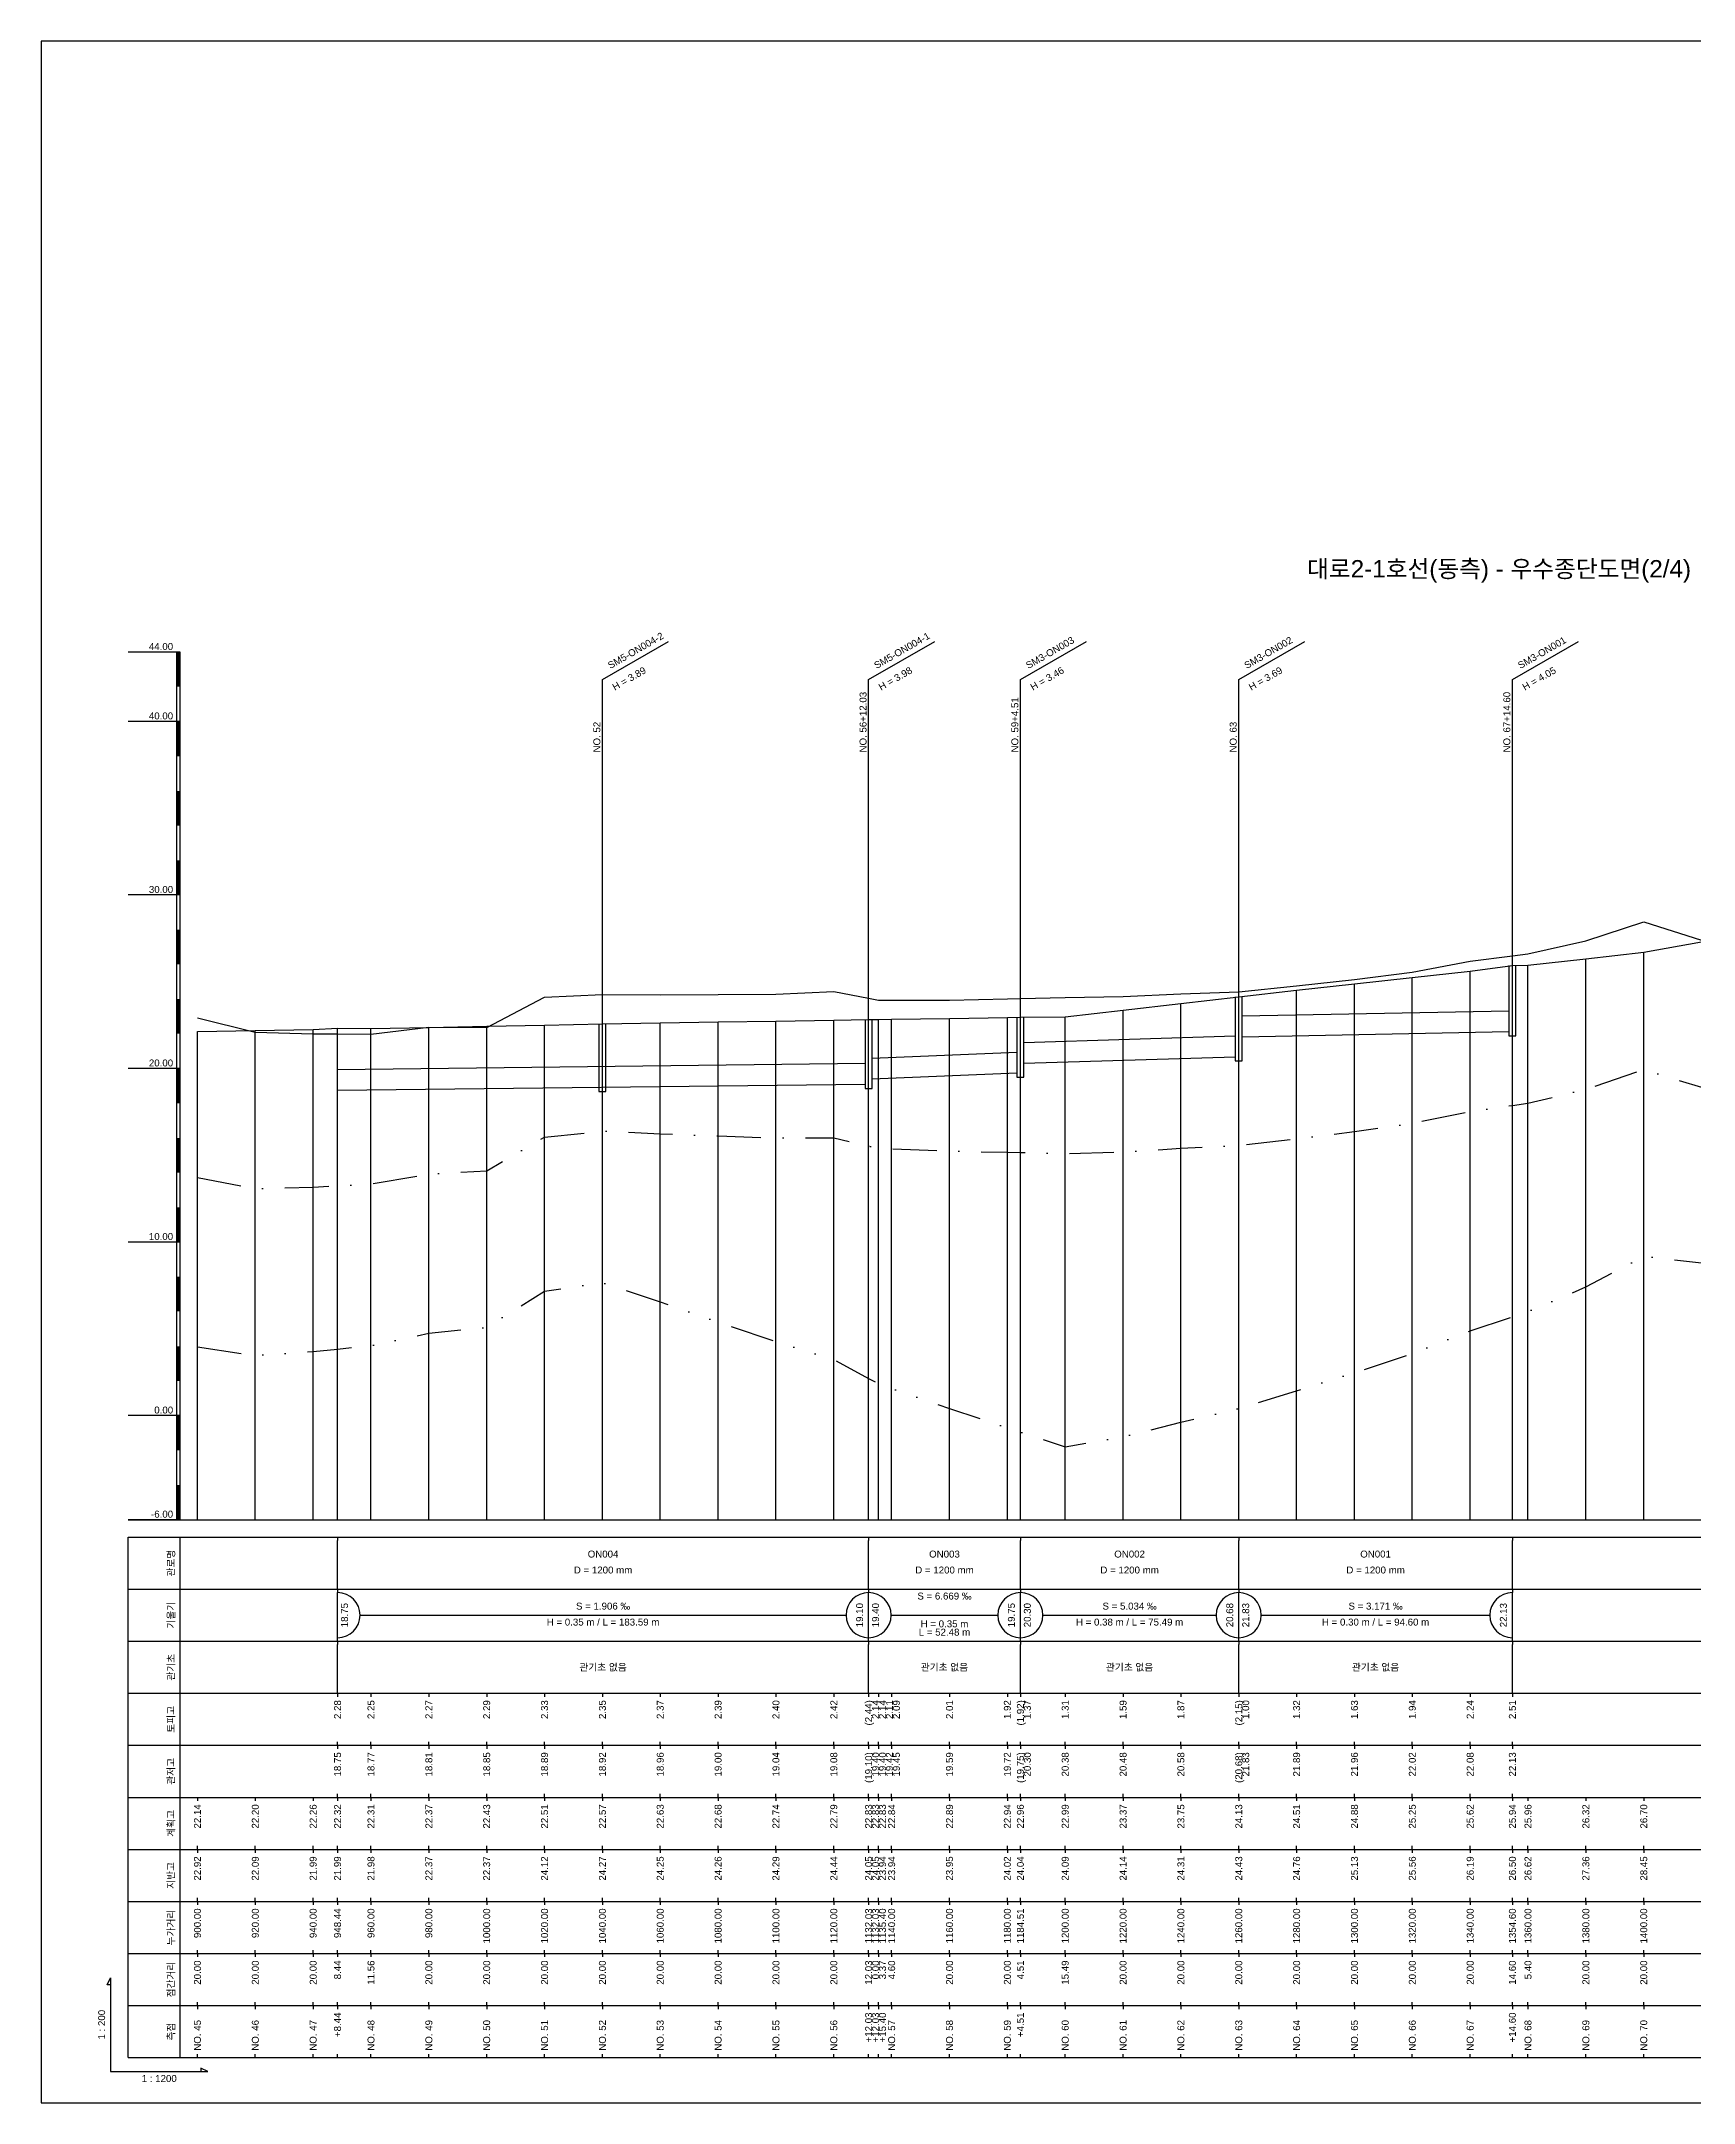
# Model space of a CAD drawing. Header units: millimetres. Extents: x -7351 to 135086, y 1419 to 5643.
# Drawn here: x 76349 to 76825, y 1419 to 2013 of the extents above; entities that cross this region are included whole.
import ezdxf
from ezdxf.enums import TextEntityAlignment as Align

# ---------------------------------------------------------------- set-up
doc = ezdxf.new("R2010")
doc.units = ezdxf.units.MM
doc.linetypes.add('DASHDOT', pattern=[25.4, 12.7, -6.35, 0, -6.35])
doc.linetypes.add('DIVIDE', pattern=[31.75, 12.7, -6.35, 0, -6.35, 0, -6.35])
for name, color, linetype in [('KZ_종단_계획선', 1, 'Continuous'), ('KZ_종단_관로', 4, 'Continuous'), ('KZ_종단_깃발', 7, 'Continuous'), ('KZ_종단_노선명', 7, 'Continuous'), ('KZ_종단_도각', 7, 'Continuous'), ('KZ_종단_맨홀', 4, 'Continuous'), ('KZ_종단_수직선', 7, 'Continuous'), ('KZ_종단_암선1', 56, 'DASHDOT'), ('KZ_종단_암선2', 4, 'DIVIDE'), ('KZ_종단_지반선', 3, 'Continuous'), ('KZ_종단_테이블문자', 7, 'Continuous'), ('KZ_종단_테이블선', 7, 'Continuous'), ('KZ_종단_폴대', 7, 'Continuous')]:
    doc.layers.add(name, color=color, linetype=linetype)
doc.styles.get("Standard").update_dxf_attribs({"font": 'arial.ttf'})

msp = doc.modelspace()

# ---------------------------------------------------------------- linework, layer by layer
at = {"layer": 'KZ_종단_계획선'}
msp.add_lwpolyline([(76394.36, 1727.75), (76394.36, 1727.75), (76411.03, 1728.04), (76427.69, 1728.32), (76434.73, 1728.66), (76444.36, 1728.61), (76461.03, 1728.9), (76477.69, 1729.2), (76494.36, 1729.58), (76511.03, 1729.9), (76527.69, 1730.19), (76544.36, 1730.46), (76561.03, 1730.72), (76577.69, 1730.97), (76587.72, 1731.19), (76587.72, 1731.19), (76590.53, 1731.17), (76594.36, 1731.22), (76611.03, 1731.47), (76627.69, 1731.72), (76631.45, 1731.85), (76644.36, 1731.97), (76661.03, 1733.87), (76677.69, 1735.77), (76694.36, 1737.67), (76711.03, 1739.57), (76727.69, 1741.44), (76744.36, 1743.31), (76761.03, 1745.11), (76773.19, 1746.73), (76777.69, 1746.85), (76794.36, 1748.62), (76811.03, 1750.52), (76827.69, 1753.51)], dxfattribs=at)
at = {"layer": 'KZ_종단_관로'}
for p, q in [((76695.36, 1732.19), (76772.19, 1733.69)), ((76632.45, 1724.54), (76693.36, 1726.44)), ((76695.36, 1726.19), (76772.19, 1727.69)), ((76434.73, 1716.79), (76586.72, 1718.54)), ((76588.72, 1720.04), (76630.45, 1721.79)), ((76632.45, 1718.54), (76693.36, 1720.44)), ((76434.73, 1710.79), (76586.72, 1712.54)), ((76588.72, 1714.04), (76630.45, 1715.79))]:
    msp.add_line(p, q, dxfattribs=at)
at = {"layer": 'KZ_종단_깃발'}
for p, q in [((76511.03, 1829.1), (76530.08, 1840.1)), ((76587.72, 1829.1), (76606.77, 1840.1)), ((76631.45, 1829.1), (76650.5, 1840.1)), ((76694.36, 1829.1), (76713.41, 1840.1)), ((76773.19, 1829.1), (76792.25, 1840.1)), ((76511.03, 1587.04), (76511.03, 1829.1)), ((76587.72, 1587.04), (76587.72, 1829.1)), ((76631.45, 1587.04), (76631.45, 1829.1)), ((76694.36, 1587.04), (76694.36, 1829.1)), ((76773.19, 1587.04), (76773.19, 1829.1))]:
    msp.add_line(p, q, dxfattribs=at)
at = {"layer": 'KZ_종단_도각'}
msp.add_lwpolyline([(76349.36, 1419.04), (77190.36, 1419.04), (77190.36, 2013.04), (76349.36, 2013.04)], close=True, dxfattribs=at)
at = {"layer": 'KZ_종단_맨홀'}
for points in [[(76772.19, 1746.73), (76772.19, 1726.46), (76774.19, 1726.46), (76774.19, 1746.73)], [(76693.36, 1737.67), (76693.36, 1719.21), (76695.36, 1719.21), (76695.36, 1737.67)], [(76510.03, 1729.9), (76510.03, 1710.44), (76512.03, 1710.44), (76512.03, 1729.9)], [(76586.72, 1731.19), (76586.72, 1711.31), (76588.72, 1711.31), (76588.72, 1731.19)], [(76630.45, 1731.85), (76630.45, 1714.56), (76632.45, 1714.56), (76632.45, 1731.85)]]:
    msp.add_lwpolyline(points, dxfattribs=at)
at = {"layer": 'KZ_종단_수직선'}
for p, q in [((76773.19, 1587.04), (76773.19, 1746.73)), ((76777.69, 1587.04), (76777.69, 1746.85)), ((76794.36, 1587.04), (76794.36, 1748.62)), ((76811.03, 1587.04), (76811.03, 1750.52)), ((76727.69, 1587.04), (76727.69, 1741.44)), ((76744.36, 1587.04), (76744.36, 1743.31)), ((76761.03, 1587.04), (76761.03, 1745.11)), ((76677.69, 1587.04), (76677.69, 1735.77)), ((76694.36, 1587.04), (76694.36, 1737.67)), ((76711.03, 1587.04), (76711.03, 1739.57)), ((76434.73, 1587.04), (76434.73, 1728.66)), ((76444.36, 1587.04), (76444.36, 1728.61)), ((76461.03, 1587.04), (76461.03, 1728.9)), ((76477.69, 1587.04), (76477.69, 1729.2)), ((76494.36, 1587.04), (76494.36, 1729.58)), ((76511.03, 1587.04), (76511.03, 1729.9)), ((76527.69, 1587.04), (76527.69, 1730.19)), ((76544.36, 1587.04), (76544.36, 1730.46)), ((76561.03, 1587.04), (76561.03, 1730.72)), ((76577.69, 1587.04), (76577.69, 1730.97)), ((76587.72, 1587.04), (76587.72, 1731.19)), ((76587.72, 1587.04), (76587.72, 1731.19)), ((76590.53, 1587.04), (76590.53, 1731.17)), ((76594.36, 1587.04), (76594.36, 1731.22)), ((76611.03, 1587.04), (76611.03, 1731.47)), ((76627.69, 1587.04), (76627.69, 1731.72)), ((76631.45, 1587.04), (76631.45, 1731.85)), ((76644.36, 1587.04), (76644.36, 1731.97)), ((76661.03, 1587.04), (76661.03, 1733.87)), ((76394.36, 1587.04), (76394.36, 1727.75)), ((76411.03, 1587.04), (76411.03, 1728.04)), ((76427.69, 1587.04), (76427.69, 1728.32))]:
    msp.add_line(p, q, dxfattribs=at)
at = {"layer": 'KZ_종단_암선1', "flags": 128}
msp.add_lwpolyline([(76394.36, 1685.6), (76411.03, 1682.41), (76427.69, 1682.86), (76434.73, 1683.24), (76444.36, 1683.76), (76461.03, 1686.66), (76477.69, 1687.58), (76494.36, 1697.27), (76511.03, 1698.99), (76527.69, 1698.27), (76544.36, 1697.61), (76561.03, 1697.07), (76577.69, 1697.09), (76587.72, 1694.74), (76587.72, 1694.74), (76590.53, 1694.08), (76594.36, 1693.91), (76611.03, 1693.24), (76627.69, 1692.92), (76631.45, 1692.83), (76644.36, 1692.54), (76661.03, 1692.98), (76677.69, 1694.07), (76694.36, 1694.88), (76711.03, 1696.81), (76727.69, 1698.88), (76744.36, 1701.27), (76761.03, 1704.68), (76773.19, 1706.42), (76777.69, 1707.06), (76794.36, 1711.03), (76811.03, 1716.72), (76827.69, 1711.67), (76844.36, 1714.95), (76850.66, 1715.69), (76856.05, 1716.33), (76861.03, 1717.31), (76861.7, 1717.49), (76877.69, 1721.92), (76894.36, 1728.94), (76911.03, 1732.6), (76927.69, 1734.9), (76944.36, 1737.98), (76961.03, 1739.46), (76977.69, 1740.74), (76994.36, 1742.56), (77011.03, 1743.32), (77027.69, 1742.73), (77044.36, 1743.44), (77061.03, 1742.8), (77077.69, 1741.99), (77094.36, 1739.99), (77111.03, 1737.52), (77127.69, 1735.13), (77144.36, 1732.44)], dxfattribs=at)
at = {"layer": 'KZ_종단_암선2', "flags": 128}
msp.add_lwpolyline([(76394.36, 1636.81), (76411.03, 1634.35), (76427.69, 1635.53), (76434.73, 1636.22), (76444.36, 1637.16), (76461.03, 1640.8), (76477.69, 1642.45), (76494.36, 1652.87), (76511.03, 1655.33), (76527.69, 1649.8), (76544.36, 1644), (76561.03, 1638.32), (76577.69, 1633.18), (76587.72, 1627.74), (76587.72, 1627.74), (76590.53, 1626.21), (76594.36, 1624.86), (76611.03, 1619.05), (76627.69, 1613.58), (76631.45, 1612.34), (76644.36, 1608.06), (76661.03, 1610.9), (76677.69, 1615.14), (76694.36, 1619.09), (76711.03, 1624.17), (76727.69, 1629.38), (76744.36, 1634.9), (76761.03, 1641.46), (76773.19, 1645.49), (76777.69, 1646.98), (76794.36, 1654.09), (76811.03, 1662.92), (76827.69, 1661.01), (76844.36, 1667.44), (76850.66, 1669.37), (76856.05, 1671.02), (76861.03, 1672.93), (76861.7, 1673.25), (76877.69, 1680.69), (76894.36, 1690.85), (76911.03, 1697.65), (76927.69, 1702.06), (76944.36, 1706.15), (76961.03, 1708.64), (76977.69, 1710.93), (76994.36, 1713.75), (77011.03, 1715.53), (77027.69, 1715.94), (77044.36, 1717.71), (77061.03, 1718.46), (77077.69, 1719.04), (77094.36, 1718.44), (77111.03, 1717.36), (77127.69, 1716.36), (77144.36, 1715.05)], dxfattribs=at)
at = {"layer": 'KZ_종단_지반선', "flags": 128}
msp.add_lwpolyline([(76394.36, 1731.64), (76411.03, 1727.5), (76427.69, 1727.01), (76434.73, 1726.99), (76444.36, 1726.96), (76461.03, 1728.91), (76477.69, 1728.89), (76494.36, 1737.63), (76511.03, 1738.41), (76527.69, 1738.29), (76544.36, 1738.33), (76561.03, 1738.5), (76577.69, 1739.22), (76587.72, 1737.29), (76587.72, 1737.29), (76590.53, 1736.75), (76594.36, 1736.74), (76611.03, 1736.78), (76627.69, 1737.16), (76631.45, 1737.23), (76644.36, 1737.48), (76661.03, 1737.75), (76677.69, 1738.6), (76694.36, 1739.17), (76711.03, 1740.86), (76727.69, 1742.68), (76744.36, 1744.82), (76761.03, 1747.99), (76773.19, 1749.55), (76777.69, 1750.13), (76794.36, 1753.85), (76811.03, 1759.3), (76827.69, 1754)], dxfattribs=at)
at = {"layer": 'KZ_종단_테이블문자'}
for p, q in [((76434.73, 1582.04), (76434.73, 1581.04)), ((76434.73, 1568.04), (76434.73, 1581.04)), ((76587.72, 1582.04), (76587.72, 1581.04)), ((76587.72, 1582.04), (76587.72, 1581.04)), ((76587.72, 1568.04), (76587.72, 1581.04)), ((76587.72, 1568.04), (76587.72, 1581.04)), ((76631.45, 1582.04), (76631.45, 1581.04)), ((76631.45, 1582.04), (76631.45, 1581.04)), ((76631.45, 1568.04), (76631.45, 1581.04)), ((76631.45, 1568.04), (76631.45, 1581.04)), ((76694.36, 1582.04), (76694.36, 1581.04)), ((76694.36, 1582.04), (76694.36, 1581.04)), ((76694.36, 1568.04), (76694.36, 1581.04)), ((76694.36, 1568.04), (76694.36, 1581.04)), ((76773.19, 1582.04), (76773.19, 1581.04)), ((76773.19, 1568.04), (76773.19, 1581.04)), ((76434.73, 1567.04), (76434.73, 1568.04)), ((76434.73, 1567.04), (76434.73, 1566.04)), ((76434.73, 1553.04), (76434.73, 1566.04)), ((76587.72, 1567.04), (76587.72, 1568.04)), ((76587.72, 1567.04), (76587.72, 1568.04)), ((76587.72, 1567.04), (76587.72, 1566.04)), ((76587.72, 1567.04), (76587.72, 1566.04)), ((76587.72, 1553.04), (76587.72, 1566.04)), ((76587.72, 1553.04), (76587.72, 1566.04)), ((76631.45, 1567.04), (76631.45, 1568.04)), ((76631.45, 1567.04), (76631.45, 1568.04)), ((76631.45, 1567.04), (76631.45, 1566.04)), ((76631.45, 1567.04), (76631.45, 1566.04)), ((76631.45, 1553.04), (76631.45, 1566.04)), ((76631.45, 1553.04), (76631.45, 1566.04)), ((76694.36, 1567.04), (76694.36, 1568.04)), ((76694.36, 1567.04), (76694.36, 1568.04)), ((76694.36, 1567.04), (76694.36, 1566.04)), ((76694.36, 1567.04), (76694.36, 1566.04)), ((76694.36, 1553.04), (76694.36, 1566.04)), ((76694.36, 1553.04), (76694.36, 1566.04)), ((76773.19, 1567.04), (76773.19, 1568.04)), ((76773.19, 1567.04), (76773.19, 1566.04)), ((76773.19, 1553.04), (76773.19, 1566.04)), ((76441.14, 1559.54), (76581.3, 1559.54)), ((76594.13, 1559.54), (76625.03, 1559.54)), ((76637.87, 1559.54), (76687.94, 1559.54)), ((76700.78, 1559.54), (76766.78, 1559.54)), ((76434.73, 1552.04), (76434.73, 1553.04)), ((76434.73, 1552.04), (76434.73, 1551.04)), ((76434.73, 1538.04), (76434.73, 1551.04)), ((76587.72, 1552.04), (76587.72, 1553.04)), ((76587.72, 1552.04), (76587.72, 1553.04)), ((76587.72, 1552.04), (76587.72, 1551.04)), ((76587.72, 1552.04), (76587.72, 1551.04)), ((76587.72, 1538.04), (76587.72, 1551.04)), ((76587.72, 1538.04), (76587.72, 1551.04)), ((76631.45, 1552.04), (76631.45, 1553.04)), ((76631.45, 1552.04), (76631.45, 1553.04)), ((76631.45, 1552.04), (76631.45, 1551.04)), ((76631.45, 1552.04), (76631.45, 1551.04)), ((76631.45, 1538.04), (76631.45, 1551.04)), ((76631.45, 1538.04), (76631.45, 1551.04)), ((76694.36, 1552.04), (76694.36, 1553.04)), ((76694.36, 1552.04), (76694.36, 1553.04)), ((76694.36, 1552.04), (76694.36, 1551.04)), ((76694.36, 1552.04), (76694.36, 1551.04)), ((76694.36, 1538.04), (76694.36, 1551.04)), ((76694.36, 1538.04), (76694.36, 1551.04)), ((76773.19, 1552.04), (76773.19, 1553.04)), ((76773.19, 1552.04), (76773.19, 1551.04)), ((76773.19, 1538.04), (76773.19, 1551.04)), ((76434.73, 1537.04), (76434.73, 1538.04)), ((76587.72, 1537.04), (76587.72, 1538.04)), ((76587.72, 1537.04), (76587.72, 1538.04)), ((76631.45, 1537.04), (76631.45, 1538.04)), ((76631.45, 1537.04), (76631.45, 1538.04)), ((76694.36, 1537.04), (76694.36, 1538.04)), ((76694.36, 1537.04), (76694.36, 1538.04)), ((76773.19, 1537.04), (76773.19, 1538.04))]:
    msp.add_line(p, q, dxfattribs=at)
for centre, start, end in [((76434.73, 1559.54), 270, 90), ((76587.72, 1559.54), 90, 270), ((76587.72, 1559.54), 270, 90), ((76631.45, 1559.54), 90, 270), ((76631.45, 1559.54), 270, 90), ((76694.36, 1559.54), 90, 270), ((76694.36, 1559.54), 270, 90), ((76773.19, 1559.54), 90, 270)]:
    msp.add_arc(centre, 6.5, start, end, dxfattribs=at)
at = {"layer": 'KZ_종단_테이블선'}
for p, q in [((76374.36, 1587.04), (77149.36, 1587.04)), ((76374.36, 1567.04), (76374.36, 1582.04)), ((76374.36, 1582.04), (77149.36, 1582.04)), ((76389.36, 1567.04), (76389.36, 1582.04)), ((76374.36, 1552.04), (76374.36, 1567.04)), ((76374.36, 1567.04), (77149.36, 1567.04)), ((76389.36, 1552.04), (76389.36, 1567.04)), ((76374.36, 1537.04), (76374.36, 1552.04)), ((76374.36, 1552.04), (77149.36, 1552.04)), ((76389.36, 1537.04), (76389.36, 1552.04)), ((76374.36, 1522.04), (76374.36, 1537.04)), ((76374.36, 1537.04), (77149.36, 1537.04)), ((76389.36, 1522.04), (76389.36, 1537.04)), ((76434.73, 1537.04), (76434.73, 1536.04)), ((76444.36, 1537.04), (76444.36, 1536.04)), ((76461.03, 1537.04), (76461.03, 1536.04)), ((76477.69, 1537.04), (76477.69, 1536.04)), ((76494.36, 1537.04), (76494.36, 1536.04)), ((76511.03, 1537.04), (76511.03, 1536.04)), ((76527.69, 1537.04), (76527.69, 1536.04)), ((76544.36, 1537.04), (76544.36, 1536.04)), ((76561.03, 1537.04), (76561.03, 1536.04)), ((76577.69, 1537.04), (76577.69, 1536.04)), ((76587.72, 1537.04), (76587.72, 1536.04)), ((76587.72, 1537.04), (76587.72, 1536.04)), ((76590.53, 1537.04), (76590.53, 1536.04)), ((76594.36, 1537.04), (76594.36, 1536.04)), ((76611.03, 1537.04), (76611.03, 1536.04)), ((76627.69, 1537.04), (76627.69, 1536.04)), ((76631.45, 1537.04), (76631.45, 1536.04)), ((76644.36, 1537.04), (76644.36, 1536.04)), ((76661.03, 1537.04), (76661.03, 1536.04)), ((76677.69, 1537.04), (76677.69, 1536.04)), ((76694.36, 1537.04), (76694.36, 1536.04)), ((76711.03, 1537.04), (76711.03, 1536.04)), ((76727.69, 1537.04), (76727.69, 1536.04)), ((76744.36, 1537.04), (76744.36, 1536.04)), ((76761.03, 1537.04), (76761.03, 1536.04)), ((76773.19, 1537.04), (76773.19, 1536.04)), ((76374.36, 1507.04), (76374.36, 1522.04)), ((76374.36, 1522.04), (77149.36, 1522.04)), ((76389.36, 1507.04), (76389.36, 1522.04)), ((76434.73, 1522.04), (76434.73, 1523.04)), ((76434.73, 1522.04), (76434.73, 1521.04)), ((76444.36, 1522.04), (76444.36, 1523.04)), ((76444.36, 1522.04), (76444.36, 1521.04)), ((76461.03, 1522.04), (76461.03, 1523.04)), ((76461.03, 1522.04), (76461.03, 1521.04)), ((76477.69, 1522.04), (76477.69, 1523.04)), ((76477.69, 1522.04), (76477.69, 1521.04)), ((76494.36, 1522.04), (76494.36, 1523.04)), ((76494.36, 1522.04), (76494.36, 1521.04)), ((76511.03, 1522.04), (76511.03, 1523.04)), ((76511.03, 1522.04), (76511.03, 1521.04)), ((76527.69, 1522.04), (76527.69, 1523.04)), ((76527.69, 1522.04), (76527.69, 1521.04)), ((76544.36, 1522.04), (76544.36, 1523.04)), ((76544.36, 1522.04), (76544.36, 1521.04)), ((76561.03, 1522.04), (76561.03, 1523.04)), ((76561.03, 1522.04), (76561.03, 1521.04)), ((76577.69, 1522.04), (76577.69, 1523.04)), ((76577.69, 1522.04), (76577.69, 1521.04)), ((76587.72, 1522.04), (76587.72, 1523.04)), ((76587.72, 1522.04), (76587.72, 1523.04)), ((76587.72, 1522.04), (76587.72, 1521.04)), ((76587.72, 1522.04), (76587.72, 1521.04)), ((76590.53, 1522.04), (76590.53, 1523.04)), ((76590.53, 1522.04), (76590.53, 1521.04)), ((76594.36, 1522.04), (76594.36, 1523.04)), ((76594.36, 1522.04), (76594.36, 1521.04)), ((76611.03, 1522.04), (76611.03, 1523.04)), ((76611.03, 1522.04), (76611.03, 1521.04)), ((76627.69, 1522.04), (76627.69, 1523.04)), ((76627.69, 1522.04), (76627.69, 1521.04)), ((76631.45, 1522.04), (76631.45, 1523.04)), ((76631.45, 1522.04), (76631.45, 1521.04)), ((76644.36, 1522.04), (76644.36, 1523.04)), ((76644.36, 1522.04), (76644.36, 1521.04)), ((76661.03, 1522.04), (76661.03, 1523.04)), ((76661.03, 1522.04), (76661.03, 1521.04)), ((76677.69, 1522.04), (76677.69, 1523.04)), ((76677.69, 1522.04), (76677.69, 1521.04)), ((76694.36, 1522.04), (76694.36, 1523.04)), ((76694.36, 1522.04), (76694.36, 1521.04)), ((76711.03, 1522.04), (76711.03, 1523.04)), ((76711.03, 1522.04), (76711.03, 1521.04)), ((76727.69, 1522.04), (76727.69, 1523.04)), ((76727.69, 1522.04), (76727.69, 1521.04)), ((76744.36, 1522.04), (76744.36, 1523.04)), ((76744.36, 1522.04), (76744.36, 1521.04)), ((76761.03, 1522.04), (76761.03, 1523.04)), ((76761.03, 1522.04), (76761.03, 1521.04)), ((76773.19, 1522.04), (76773.19, 1523.04)), ((76773.19, 1522.04), (76773.19, 1521.04)), ((76374.36, 1492.04), (76374.36, 1507.04)), ((76374.36, 1507.04), (77149.36, 1507.04)), ((76389.36, 1492.04), (76389.36, 1507.04)), ((76394.36, 1507.04), (76394.36, 1506.04)), ((76411.03, 1507.04), (76411.03, 1506.04)), ((76427.69, 1507.04), (76427.69, 1506.04)), ((76434.73, 1507.04), (76434.73, 1508.04)), ((76434.73, 1507.04), (76434.73, 1506.04)), ((76444.36, 1507.04), (76444.36, 1508.04)), ((76444.36, 1507.04), (76444.36, 1506.04)), ((76461.03, 1507.04), (76461.03, 1508.04)), ((76461.03, 1507.04), (76461.03, 1506.04)), ((76477.69, 1507.04), (76477.69, 1508.04)), ((76477.69, 1507.04), (76477.69, 1506.04)), ((76494.36, 1507.04), (76494.36, 1508.04)), ((76494.36, 1507.04), (76494.36, 1506.04)), ((76511.03, 1507.04), (76511.03, 1508.04)), ((76511.03, 1507.04), (76511.03, 1506.04)), ((76527.69, 1507.04), (76527.69, 1508.04)), ((76527.69, 1507.04), (76527.69, 1506.04)), ((76544.36, 1507.04), (76544.36, 1508.04)), ((76544.36, 1507.04), (76544.36, 1506.04)), ((76561.03, 1507.04), (76561.03, 1508.04)), ((76561.03, 1507.04), (76561.03, 1506.04)), ((76577.69, 1507.04), (76577.69, 1508.04)), ((76577.69, 1507.04), (76577.69, 1506.04)), ((76587.72, 1507.04), (76587.72, 1508.04)), ((76587.72, 1507.04), (76587.72, 1508.04)), ((76587.72, 1507.04), (76587.72, 1506.04)), ((76587.72, 1507.04), (76587.72, 1506.04)), ((76590.53, 1507.04), (76590.53, 1508.04)), ((76590.53, 1507.04), (76590.53, 1506.04)), ((76594.36, 1507.04), (76594.36, 1508.04)), ((76594.36, 1507.04), (76594.36, 1506.04)), ((76611.03, 1507.04), (76611.03, 1508.04)), ((76611.03, 1507.04), (76611.03, 1506.04)), ((76627.69, 1507.04), (76627.69, 1508.04)), ((76627.69, 1507.04), (76627.69, 1506.04)), ((76631.45, 1507.04), (76631.45, 1508.04)), ((76631.45, 1507.04), (76631.45, 1506.04)), ((76644.36, 1507.04), (76644.36, 1508.04)), ((76644.36, 1507.04), (76644.36, 1506.04)), ((76661.03, 1507.04), (76661.03, 1508.04)), ((76661.03, 1507.04), (76661.03, 1506.04)), ((76677.69, 1507.04), (76677.69, 1508.04)), ((76677.69, 1507.04), (76677.69, 1506.04)), ((76694.36, 1507.04), (76694.36, 1508.04)), ((76694.36, 1507.04), (76694.36, 1506.04)), ((76711.03, 1507.04), (76711.03, 1508.04)), ((76711.03, 1507.04), (76711.03, 1506.04)), ((76727.69, 1507.04), (76727.69, 1508.04)), ((76727.69, 1507.04), (76727.69, 1506.04)), ((76744.36, 1507.04), (76744.36, 1508.04)), ((76744.36, 1507.04), (76744.36, 1506.04)), ((76761.03, 1507.04), (76761.03, 1508.04)), ((76761.03, 1507.04), (76761.03, 1506.04)), ((76773.19, 1507.04), (76773.19, 1508.04)), ((76773.19, 1507.04), (76773.19, 1506.04)), ((76777.69, 1507.04), (76777.69, 1506.04)), ((76794.36, 1507.04), (76794.36, 1506.04)), ((76811.03, 1507.04), (76811.03, 1506.04)), ((76374.36, 1477.04), (76374.36, 1492.04)), ((76374.36, 1492.04), (77149.36, 1492.04)), ((76389.36, 1477.04), (76389.36, 1492.04)), ((76394.36, 1492.04), (76394.36, 1493.04)), ((76394.36, 1492.04), (76394.36, 1491.04)), ((76411.03, 1492.04), (76411.03, 1493.04)), ((76411.03, 1492.04), (76411.03, 1491.04)), ((76427.69, 1492.04), (76427.69, 1493.04)), ((76427.69, 1492.04), (76427.69, 1491.04)), ((76434.73, 1492.04), (76434.73, 1493.04)), ((76434.73, 1492.04), (76434.73, 1491.04)), ((76444.36, 1492.04), (76444.36, 1493.04)), ((76444.36, 1492.04), (76444.36, 1491.04)), ((76461.03, 1492.04), (76461.03, 1493.04)), ((76461.03, 1492.04), (76461.03, 1491.04)), ((76477.69, 1492.04), (76477.69, 1493.04)), ((76477.69, 1492.04), (76477.69, 1491.04)), ((76494.36, 1492.04), (76494.36, 1493.04)), ((76494.36, 1492.04), (76494.36, 1491.04)), ((76511.03, 1492.04), (76511.03, 1493.04)), ((76511.03, 1492.04), (76511.03, 1491.04)), ((76527.69, 1492.04), (76527.69, 1493.04)), ((76527.69, 1492.04), (76527.69, 1491.04)), ((76544.36, 1492.04), (76544.36, 1493.04)), ((76544.36, 1492.04), (76544.36, 1491.04)), ((76561.03, 1492.04), (76561.03, 1493.04)), ((76561.03, 1492.04), (76561.03, 1491.04)), ((76577.69, 1492.04), (76577.69, 1493.04)), ((76577.69, 1492.04), (76577.69, 1491.04)), ((76587.72, 1492.04), (76587.72, 1493.04)), ((76587.72, 1492.04), (76587.72, 1493.04)), ((76587.72, 1492.04), (76587.72, 1491.04)), ((76587.72, 1492.04), (76587.72, 1491.04)), ((76590.53, 1492.04), (76590.53, 1493.04)), ((76590.53, 1492.04), (76590.53, 1491.04)), ((76594.36, 1492.04), (76594.36, 1493.04)), ((76594.36, 1492.04), (76594.36, 1491.04)), ((76611.03, 1492.04), (76611.03, 1493.04)), ((76611.03, 1492.04), (76611.03, 1491.04)), ((76627.69, 1492.04), (76627.69, 1493.04)), ((76627.69, 1492.04), (76627.69, 1491.04)), ((76631.45, 1492.04), (76631.45, 1493.04)), ((76631.45, 1492.04), (76631.45, 1491.04)), ((76644.36, 1492.04), (76644.36, 1493.04)), ((76644.36, 1492.04), (76644.36, 1491.04)), ((76661.03, 1492.04), (76661.03, 1493.04)), ((76661.03, 1492.04), (76661.03, 1491.04)), ((76677.69, 1492.04), (76677.69, 1493.04)), ((76677.69, 1492.04), (76677.69, 1491.04)), ((76694.36, 1492.04), (76694.36, 1493.04)), ((76694.36, 1492.04), (76694.36, 1491.04)), ((76711.03, 1492.04), (76711.03, 1493.04)), ((76711.03, 1492.04), (76711.03, 1491.04)), ((76727.69, 1492.04), (76727.69, 1493.04)), ((76727.69, 1492.04), (76727.69, 1491.04)), ((76744.36, 1492.04), (76744.36, 1493.04)), ((76744.36, 1492.04), (76744.36, 1491.04)), ((76761.03, 1492.04), (76761.03, 1493.04)), ((76761.03, 1492.04), (76761.03, 1491.04)), ((76773.19, 1492.04), (76773.19, 1493.04)), ((76773.19, 1492.04), (76773.19, 1491.04)), ((76777.69, 1492.04), (76777.69, 1493.04)), ((76777.69, 1492.04), (76777.69, 1491.04)), ((76794.36, 1492.04), (76794.36, 1493.04)), ((76794.36, 1492.04), (76794.36, 1491.04)), ((76811.03, 1492.04), (76811.03, 1493.04)), ((76811.03, 1492.04), (76811.03, 1491.04)), ((76374.36, 1462.04), (76374.36, 1477.04)), ((76374.36, 1477.04), (77149.36, 1477.04)), ((76389.36, 1462.04), (76389.36, 1477.04)), ((76394.36, 1477.04), (76394.36, 1478.04)), ((76394.36, 1477.04), (76394.36, 1476.04)), ((76411.03, 1477.04), (76411.03, 1478.04)), ((76411.03, 1477.04), (76411.03, 1476.04)), ((76427.69, 1477.04), (76427.69, 1478.04)), ((76427.69, 1477.04), (76427.69, 1476.04)), ((76434.73, 1477.04), (76434.73, 1478.04)), ((76434.73, 1477.04), (76434.73, 1476.04)), ((76444.36, 1477.04), (76444.36, 1478.04)), ((76444.36, 1477.04), (76444.36, 1476.04)), ((76461.03, 1477.04), (76461.03, 1478.04)), ((76461.03, 1477.04), (76461.03, 1476.04)), ((76477.69, 1477.04), (76477.69, 1478.04)), ((76477.69, 1477.04), (76477.69, 1476.04)), ((76494.36, 1477.04), (76494.36, 1478.04)), ((76494.36, 1477.04), (76494.36, 1476.04)), ((76511.03, 1477.04), (76511.03, 1478.04)), ((76511.03, 1477.04), (76511.03, 1476.04)), ((76527.69, 1477.04), (76527.69, 1478.04)), ((76527.69, 1477.04), (76527.69, 1476.04)), ((76544.36, 1477.04), (76544.36, 1478.04)), ((76544.36, 1477.04), (76544.36, 1476.04)), ((76561.03, 1477.04), (76561.03, 1478.04)), ((76561.03, 1477.04), (76561.03, 1476.04)), ((76577.69, 1477.04), (76577.69, 1478.04)), ((76577.69, 1477.04), (76577.69, 1476.04)), ((76587.72, 1477.04), (76587.72, 1478.04)), ((76587.72, 1477.04), (76587.72, 1478.04)), ((76587.72, 1477.04), (76587.72, 1476.04)), ((76587.72, 1477.04), (76587.72, 1476.04)), ((76590.53, 1477.04), (76590.53, 1478.04)), ((76590.53, 1477.04), (76590.53, 1476.04)), ((76594.36, 1477.04), (76594.36, 1478.04)), ((76594.36, 1477.04), (76594.36, 1476.04)), ((76611.03, 1477.04), (76611.03, 1478.04)), ((76611.03, 1477.04), (76611.03, 1476.04)), ((76627.69, 1477.04), (76627.69, 1478.04)), ((76627.69, 1477.04), (76627.69, 1476.04)), ((76631.45, 1477.04), (76631.45, 1478.04)), ((76631.45, 1477.04), (76631.45, 1476.04)), ((76644.36, 1477.04), (76644.36, 1478.04)), ((76644.36, 1477.04), (76644.36, 1476.04)), ((76661.03, 1477.04), (76661.03, 1478.04)), ((76661.03, 1477.04), (76661.03, 1476.04)), ((76677.69, 1477.04), (76677.69, 1478.04)), ((76677.69, 1477.04), (76677.69, 1476.04)), ((76694.36, 1477.04), (76694.36, 1478.04)), ((76694.36, 1477.04), (76694.36, 1476.04)), ((76711.03, 1477.04), (76711.03, 1478.04)), ((76711.03, 1477.04), (76711.03, 1476.04)), ((76727.69, 1477.04), (76727.69, 1478.04)), ((76727.69, 1477.04), (76727.69, 1476.04)), ((76744.36, 1477.04), (76744.36, 1478.04)), ((76744.36, 1477.04), (76744.36, 1476.04)), ((76761.03, 1477.04), (76761.03, 1478.04)), ((76761.03, 1477.04), (76761.03, 1476.04)), ((76773.19, 1477.04), (76773.19, 1478.04)), ((76773.19, 1477.04), (76773.19, 1476.04)), ((76777.69, 1477.04), (76777.69, 1478.04)), ((76777.69, 1477.04), (76777.69, 1476.04)), ((76794.36, 1477.04), (76794.36, 1478.04)), ((76794.36, 1477.04), (76794.36, 1476.04)), ((76811.03, 1477.04), (76811.03, 1478.04)), ((76811.03, 1477.04), (76811.03, 1476.04)), ((76374.36, 1447.04), (76374.36, 1462.04)), ((76374.36, 1462.04), (77149.36, 1462.04)), ((76389.36, 1447.04), (76389.36, 1462.04)), ((76394.36, 1462.04), (76394.36, 1463.04)), ((76394.36, 1462.04), (76394.36, 1461.04)), ((76411.03, 1462.04), (76411.03, 1463.04)), ((76411.03, 1462.04), (76411.03, 1461.04)), ((76427.69, 1462.04), (76427.69, 1463.04)), ((76427.69, 1462.04), (76427.69, 1461.04)), ((76434.73, 1462.04), (76434.73, 1463.04)), ((76434.73, 1462.04), (76434.73, 1461.04)), ((76444.36, 1462.04), (76444.36, 1463.04)), ((76444.36, 1462.04), (76444.36, 1461.04)), ((76461.03, 1462.04), (76461.03, 1463.04)), ((76461.03, 1462.04), (76461.03, 1461.04)), ((76477.69, 1462.04), (76477.69, 1463.04)), ((76477.69, 1462.04), (76477.69, 1461.04)), ((76494.36, 1462.04), (76494.36, 1463.04)), ((76494.36, 1462.04), (76494.36, 1461.04)), ((76511.03, 1462.04), (76511.03, 1463.04)), ((76511.03, 1462.04), (76511.03, 1461.04)), ((76527.69, 1462.04), (76527.69, 1463.04)), ((76527.69, 1462.04), (76527.69, 1461.04)), ((76544.36, 1462.04), (76544.36, 1463.04)), ((76544.36, 1462.04), (76544.36, 1461.04)), ((76561.03, 1462.04), (76561.03, 1463.04)), ((76561.03, 1462.04), (76561.03, 1461.04)), ((76577.69, 1462.04), (76577.69, 1463.04)), ((76577.69, 1462.04), (76577.69, 1461.04)), ((76587.72, 1462.04), (76587.72, 1463.04)), ((76587.72, 1462.04), (76587.72, 1463.04)), ((76587.72, 1462.04), (76587.72, 1461.04)), ((76587.72, 1462.04), (76587.72, 1461.04)), ((76590.53, 1462.04), (76590.53, 1463.04)), ((76590.53, 1462.04), (76590.53, 1461.04)), ((76594.36, 1462.04), (76594.36, 1463.04)), ((76594.36, 1462.04), (76594.36, 1461.04)), ((76611.03, 1462.04), (76611.03, 1463.04)), ((76611.03, 1462.04), (76611.03, 1461.04)), ((76627.69, 1462.04), (76627.69, 1463.04)), ((76627.69, 1462.04), (76627.69, 1461.04)), ((76631.45, 1462.04), (76631.45, 1463.04)), ((76631.45, 1462.04), (76631.45, 1461.04)), ((76644.36, 1462.04), (76644.36, 1463.04)), ((76644.36, 1462.04), (76644.36, 1461.04)), ((76661.03, 1462.04), (76661.03, 1463.04)), ((76661.03, 1462.04), (76661.03, 1461.04)), ((76677.69, 1462.04), (76677.69, 1463.04)), ((76677.69, 1462.04), (76677.69, 1461.04)), ((76694.36, 1462.04), (76694.36, 1463.04)), ((76694.36, 1462.04), (76694.36, 1461.04)), ((76711.03, 1462.04), (76711.03, 1463.04)), ((76711.03, 1462.04), (76711.03, 1461.04)), ((76727.69, 1462.04), (76727.69, 1463.04)), ((76727.69, 1462.04), (76727.69, 1461.04)), ((76744.36, 1462.04), (76744.36, 1463.04)), ((76744.36, 1462.04), (76744.36, 1461.04)), ((76761.03, 1462.04), (76761.03, 1463.04)), ((76761.03, 1462.04), (76761.03, 1461.04)), ((76773.19, 1462.04), (76773.19, 1463.04)), ((76773.19, 1462.04), (76773.19, 1461.04)), ((76777.69, 1462.04), (76777.69, 1463.04)), ((76777.69, 1462.04), (76777.69, 1461.04)), ((76794.36, 1462.04), (76794.36, 1463.04)), ((76794.36, 1462.04), (76794.36, 1461.04)), ((76811.03, 1462.04), (76811.03, 1463.04)), ((76811.03, 1462.04), (76811.03, 1461.04)), ((76374.36, 1432.04), (76374.36, 1447.04)), ((76374.36, 1447.04), (77149.36, 1447.04)), ((76389.36, 1432.04), (76389.36, 1447.04)), ((76394.36, 1447.04), (76394.36, 1448.04)), ((76394.36, 1447.04), (76394.36, 1446.04)), ((76411.03, 1447.04), (76411.03, 1448.04)), ((76411.03, 1447.04), (76411.03, 1446.04)), ((76427.69, 1447.04), (76427.69, 1448.04)), ((76427.69, 1447.04), (76427.69, 1446.04)), ((76434.73, 1447.04), (76434.73, 1448.04)), ((76434.73, 1447.04), (76434.73, 1446.04)), ((76444.36, 1447.04), (76444.36, 1448.04)), ((76444.36, 1447.04), (76444.36, 1446.04)), ((76461.03, 1447.04), (76461.03, 1448.04)), ((76461.03, 1447.04), (76461.03, 1446.04)), ((76477.69, 1447.04), (76477.69, 1448.04)), ((76477.69, 1447.04), (76477.69, 1446.04)), ((76494.36, 1447.04), (76494.36, 1448.04)), ((76494.36, 1447.04), (76494.36, 1446.04)), ((76511.03, 1447.04), (76511.03, 1448.04)), ((76511.03, 1447.04), (76511.03, 1446.04)), ((76527.69, 1447.04), (76527.69, 1448.04)), ((76527.69, 1447.04), (76527.69, 1446.04)), ((76544.36, 1447.04), (76544.36, 1448.04)), ((76544.36, 1447.04), (76544.36, 1446.04)), ((76561.03, 1447.04), (76561.03, 1448.04)), ((76561.03, 1447.04), (76561.03, 1446.04)), ((76577.69, 1447.04), (76577.69, 1448.04)), ((76577.69, 1447.04), (76577.69, 1446.04)), ((76587.72, 1447.04), (76587.72, 1448.04)), ((76587.72, 1447.04), (76587.72, 1448.04)), ((76587.72, 1447.04), (76587.72, 1446.04)), ((76587.72, 1447.04), (76587.72, 1446.04)), ((76590.53, 1447.04), (76590.53, 1448.04)), ((76590.53, 1447.04), (76590.53, 1446.04)), ((76594.36, 1447.04), (76594.36, 1448.04)), ((76594.36, 1447.04), (76594.36, 1446.04)), ((76611.03, 1447.04), (76611.03, 1448.04)), ((76611.03, 1447.04), (76611.03, 1446.04)), ((76627.69, 1447.04), (76627.69, 1448.04)), ((76627.69, 1447.04), (76627.69, 1446.04)), ((76631.45, 1447.04), (76631.45, 1448.04)), ((76631.45, 1447.04), (76631.45, 1446.04)), ((76644.36, 1447.04), (76644.36, 1448.04)), ((76644.36, 1447.04), (76644.36, 1446.04)), ((76661.03, 1447.04), (76661.03, 1448.04)), ((76661.03, 1447.04), (76661.03, 1446.04)), ((76677.69, 1447.04), (76677.69, 1448.04)), ((76677.69, 1447.04), (76677.69, 1446.04)), ((76694.36, 1447.04), (76694.36, 1448.04)), ((76694.36, 1447.04), (76694.36, 1446.04)), ((76711.03, 1447.04), (76711.03, 1448.04)), ((76711.03, 1447.04), (76711.03, 1446.04)), ((76727.69, 1447.04), (76727.69, 1448.04)), ((76727.69, 1447.04), (76727.69, 1446.04)), ((76744.36, 1447.04), (76744.36, 1448.04)), ((76744.36, 1447.04), (76744.36, 1446.04)), ((76761.03, 1447.04), (76761.03, 1448.04)), ((76761.03, 1447.04), (76761.03, 1446.04)), ((76773.19, 1447.04), (76773.19, 1448.04)), ((76773.19, 1447.04), (76773.19, 1446.04)), ((76777.69, 1447.04), (76777.69, 1448.04)), ((76777.69, 1447.04), (76777.69, 1446.04)), ((76794.36, 1447.04), (76794.36, 1448.04)), ((76794.36, 1447.04), (76794.36, 1446.04)), ((76811.03, 1447.04), (76811.03, 1448.04)), ((76811.03, 1447.04), (76811.03, 1446.04)), ((76374.36, 1432.04), (77149.36, 1432.04)), ((76394.36, 1432.04), (76394.36, 1433.04)), ((76411.03, 1432.04), (76411.03, 1433.04)), ((76427.69, 1432.04), (76427.69, 1433.04)), ((76434.73, 1432.04), (76434.73, 1433.04)), ((76444.36, 1432.04), (76444.36, 1433.04)), ((76461.03, 1432.04), (76461.03, 1433.04)), ((76477.69, 1432.04), (76477.69, 1433.04)), ((76494.36, 1432.04), (76494.36, 1433.04)), ((76511.03, 1432.04), (76511.03, 1433.04)), ((76527.69, 1432.04), (76527.69, 1433.04)), ((76544.36, 1432.04), (76544.36, 1433.04)), ((76561.03, 1432.04), (76561.03, 1433.04)), ((76577.69, 1432.04), (76577.69, 1433.04)), ((76587.72, 1432.04), (76587.72, 1433.04)), ((76587.72, 1432.04), (76587.72, 1433.04)), ((76590.53, 1432.04), (76590.53, 1433.04)), ((76594.36, 1432.04), (76594.36, 1433.04)), ((76611.03, 1432.04), (76611.03, 1433.04)), ((76627.69, 1432.04), (76627.69, 1433.04)), ((76631.45, 1432.04), (76631.45, 1433.04)), ((76644.36, 1432.04), (76644.36, 1433.04)), ((76661.03, 1432.04), (76661.03, 1433.04)), ((76677.69, 1432.04), (76677.69, 1433.04)), ((76694.36, 1432.04), (76694.36, 1433.04)), ((76711.03, 1432.04), (76711.03, 1433.04)), ((76727.69, 1432.04), (76727.69, 1433.04)), ((76744.36, 1432.04), (76744.36, 1433.04)), ((76761.03, 1432.04), (76761.03, 1433.04)), ((76773.19, 1432.04), (76773.19, 1433.04)), ((76777.69, 1432.04), (76777.69, 1433.04)), ((76794.36, 1432.04), (76794.36, 1433.04)), ((76811.03, 1432.04), (76811.03, 1433.04))]:
    msp.add_line(p, q, dxfattribs=at)
msp.add_lwpolyline([(76369.36, 1453.04), (76368.36, 1453.04), (76369.36, 1455.04), (76369.36, 1428.04), (76397.36, 1428.04), (76395.36, 1429.04), (76395.36, 1428.04)], dxfattribs=at)
at = {"layer": 'KZ_종단_폴대'}
for p, q in [((76389.36, 1837.04), (76374.36, 1837.04)), ((76389.36, 1817.04), (76374.36, 1817.04)), ((76389.36, 1767.04), (76374.36, 1767.04)), ((76389.36, 1717.04), (76374.36, 1717.04)), ((76389.36, 1667.04), (76374.36, 1667.04)), ((76389.36, 1617.04), (76374.36, 1617.04)), ((76389.36, 1587.04), (76374.36, 1587.04))]:
    msp.add_line(p, q, dxfattribs=at)
for points in [[(76388.86, 1827.04, 1, 1, 0), (76388.86, 1837.04, 1, 1, 0)], [(76388.86, 1807.04, 1, 1, 0), (76388.86, 1817.04, 1, 1, 0)], [(76388.86, 1787.04, 1, 1, 0), (76388.86, 1797.04, 1, 1, 0)], [(76388.86, 1767.04, 1, 1, 0), (76388.86, 1777.04, 1, 1, 0)], [(76388.86, 1747.04, 1, 1, 0), (76388.86, 1757.04, 1, 1, 0)], [(76388.86, 1727.04, 1, 1, 0), (76388.86, 1737.04, 1, 1, 0)], [(76388.86, 1707.04, 1, 1, 0), (76388.86, 1717.04, 1, 1, 0)], [(76388.86, 1687.04, 1, 1, 0), (76388.86, 1697.04, 1, 1, 0)], [(76388.86, 1667.04, 1, 1, 0), (76388.86, 1677.04, 1, 1, 0)], [(76388.86, 1647.04, 1, 1, 0), (76388.86, 1657.04, 1, 1, 0)], [(76388.86, 1627.04, 1, 1, 0), (76388.86, 1637.04, 1, 1, 0)], [(76388.86, 1607.04, 1, 1, 0), (76388.86, 1617.04, 1, 1, 0)], [(76388.86, 1587.04, 1, 1, 0), (76388.86, 1597.04, 1, 1, 0)]]:
    msp.add_lwpolyline(points, format="xyseb", dxfattribs=at)
msp.add_lwpolyline([(76389.36, 1587.04), (76389.36, 1837.04), (76388.36, 1837.04), (76388.36, 1587.04), (76389.36, 1587.04)], dxfattribs=at)

# ---------------------------------------------------------------- texts
at = {"layer": 'KZ_종단_깃발'}
for s, rotation, p in [('SM5-ON004-2', 30, (76513.62, 1831.6)), ('SM5-ON004-1', 30, (76590.32, 1831.6)), ('SM3-ON003', 30, (76634.05, 1831.6)), ('SM3-ON002', 30, (76696.96, 1831.6)), ('SM3-ON001', 30, (76775.79, 1831.6)), ('NO. 56+12.03', 90, (76587.72, 1808.1)), ('NO. 59+4.51', 90, (76631.45, 1808.1)), ('NO. 67+14.60', 90, (76773.19, 1808.1)), ('NO. 52', 90, (76511.03, 1808.1)), ('NO. 63', 90, (76694.36, 1808.1))]:
    msp.add_text(s, height=2, rotation=rotation, dxfattribs=at).set_placement(p, align=Align.BOTTOM_LEFT)
for s, p in [('H = 3.89', (76513.62, 1827.6)), ('H = 3.98', (76590.32, 1827.6)), ('H = 3.46', (76634.05, 1827.6)), ('H = 3.69', (76696.96, 1827.6)), ('H = 4.05', (76775.79, 1827.6))]:
    msp.add_text(s, height=2, rotation=30, dxfattribs=at).set_placement(p, align=Align.TOP_LEFT)
at = {"layer": 'KZ_종단_노선명'}
msp.add_text('대로2-1호선(동측) - 우수종단도면(2/4)', height=5, dxfattribs=at).set_placement((76769.36, 1857.04), align=Align.BOTTOM_CENTER)
at = {"layer": 'KZ_종단_테이블문자'}
for s, p in [('ON004', (76511.22, 1575.54)), ('ON003', (76609.58, 1575.54)), ('ON002', (76662.91, 1575.54)), ('ON001', (76733.78, 1575.54)), ('S = 1.906 ‰', (76511.22, 1560.54)), ('S = 5.034 ‰', (76662.91, 1560.54)), ('S = 3.171 ‰', (76733.78, 1560.54)), ('H = 0.35 m', (76609.58, 1555.44)), ('L = 52.48 m', (76609.58, 1553.04))]:
    msp.add_text(s, height=2, dxfattribs=at).set_placement(p, align=Align.BOTTOM_CENTER)
for s, p in [('D = 1200 mm', (76511.22, 1573.54)), ('D = 1200 mm', (76609.58, 1573.54)), ('D = 1200 mm', (76662.91, 1573.54)), ('D = 1200 mm', (76733.78, 1573.54)), ('S = 6.669 ‰', (76609.58, 1566.04)), ('H = 0.35 m / L = 183.59 m', (76511.22, 1558.54)), ('H = 0.38 m / L = 75.49 m', (76662.91, 1558.54)), ('H = 0.30 m / L = 94.60 m', (76733.78, 1558.54))]:
    msp.add_text(s, height=2, dxfattribs=at).set_placement(p, align=Align.TOP_CENTER)
for s, p in [('18.75', (76435.73, 1559.54)), ('19.40', (76588.72, 1559.54)), ('20.30', (76632.45, 1559.54)), ('21.83', (76695.36, 1559.54))]:
    msp.add_text(s, height=2, rotation=90, dxfattribs=at).set_placement(p, align=Align.TOP_CENTER)
for s, p in [('19.10', (76586.72, 1559.54)), ('19.75', (76630.45, 1559.54)), ('20.68', (76693.36, 1559.54)), ('22.13', (76772.19, 1559.54))]:
    msp.add_text(s, height=2, rotation=90, dxfattribs=at).set_placement(p, align=Align.BOTTOM_CENTER)
for p in [(76511.22, 1544.54), (76609.58, 1544.54), (76662.91, 1544.54), (76733.78, 1544.54)]:
    msp.add_text('관기초 없음', height=2, dxfattribs=at).set_placement(p, align=Align.MIDDLE_CENTER)
for s, p in [('2.28', (76434.73, 1535.04)), ('2.25', (76444.36, 1535.04)), ('2.27', (76461.03, 1535.04)), ('2.29', (76477.69, 1535.04)), ('2.33', (76494.36, 1535.04)), ('2.35', (76511.03, 1535.04)), ('2.37', (76527.69, 1535.04)), ('2.39', (76544.36, 1535.04)), ('2.40', (76561.03, 1535.04)), ('2.42', (76577.69, 1535.04)), ('(2.44)', (76587.72, 1535.04)), ('2.14', (76589.72, 1535.04)), ('2.14', (76591.72, 1535.04)), ('2.11', (76593.72, 1535.04)), ('2.09', (76595.72, 1535.04)), ('2.01', (76611.03, 1535.04)), ('1.92', (76627.69, 1535.04)), ('(1.92)', (76631.45, 1535.04)), ('1.37', (76633.45, 1535.04)), ('1.31', (76644.36, 1535.04)), ('1.59', (76661.03, 1535.04)), ('1.87', (76677.69, 1535.04)), ('(2.15)', (76694.36, 1535.04)), ('1.00', (76696.36, 1535.04)), ('1.32', (76711.03, 1535.04)), ('1.63', (76727.69, 1535.04)), ('1.94', (76744.36, 1535.04)), ('2.24', (76761.03, 1535.04)), ('2.51', (76773.19, 1535.04)), ('18.75', (76434.73, 1520.04)), ('18.77', (76444.36, 1520.04)), ('18.81', (76461.03, 1520.04)), ('18.85', (76477.69, 1520.04)), ('18.89', (76494.36, 1520.04)), ('18.92', (76511.03, 1520.04)), ('18.96', (76527.69, 1520.04)), ('19.00', (76544.36, 1520.04)), ('19.04', (76561.03, 1520.04)), ('19.08', (76577.69, 1520.04)), ('(19.10)', (76587.72, 1520.04)), ('19.40', (76589.72, 1520.04)), ('19.40', (76591.72, 1520.04)), ('19.42', (76593.72, 1520.04)), ('19.45', (76595.72, 1520.04)), ('19.59', (76611.03, 1520.04)), ('19.72', (76627.69, 1520.04)), ('(19.75)', (76631.45, 1520.04)), ('20.30', (76633.45, 1520.04)), ('20.38', (76644.36, 1520.04)), ('20.48', (76661.03, 1520.04)), ('20.58', (76677.69, 1520.04)), ('(20.68)', (76694.36, 1520.04)), ('21.83', (76696.36, 1520.04)), ('21.89', (76711.03, 1520.04)), ('21.96', (76727.69, 1520.04)), ('22.02', (76744.36, 1520.04)), ('22.08', (76761.03, 1520.04)), ('22.13', (76773.19, 1520.04)), ('22.14', (76394.36, 1505.04)), ('22.20', (76411.03, 1505.04)), ('22.26', (76427.69, 1505.04)), ('22.32', (76434.73, 1505.04)), ('22.31', (76444.36, 1505.04)), ('22.37', (76461.03, 1505.04)), ('22.43', (76477.69, 1505.04)), ('22.51', (76494.36, 1505.04)), ('22.57', (76511.03, 1505.04)), ('22.63', (76527.69, 1505.04)), ('22.68', (76544.36, 1505.04)), ('22.74', (76561.03, 1505.04)), ('22.79', (76577.69, 1505.04)), ('22.83', (76587.72, 1505.04)), ('22.83', (76589.72, 1505.04)), ('22.83', (76591.72, 1505.04)), ('22.84', (76594.36, 1505.04)), ('22.89', (76611.03, 1505.04)), ('22.94', (76627.69, 1505.04)), ('22.96', (76631.45, 1505.04)), ('22.99', (76644.36, 1505.04)), ('23.37', (76661.03, 1505.04)), ('23.75', (76677.69, 1505.04)), ('24.13', (76694.36, 1505.04)), ('24.51', (76711.03, 1505.04)), ('24.88', (76727.69, 1505.04)), ('25.25', (76744.36, 1505.04)), ('25.62', (76761.03, 1505.04)), ('25.94', (76773.19, 1505.04)), ('25.96', (76777.69, 1505.04)), ('26.32', (76794.36, 1505.04)), ('26.70', (76811.03, 1505.04)), ('22.92', (76394.36, 1490.04)), ('22.09', (76411.03, 1490.04)), ('21.99', (76427.69, 1490.04)), ('21.99', (76434.73, 1490.04)), ('21.98', (76444.36, 1490.04)), ('22.37', (76461.03, 1490.04)), ('22.37', (76477.69, 1490.04)), ('24.12', (76494.36, 1490.04)), ('24.27', (76511.03, 1490.04)), ('24.25', (76527.69, 1490.04)), ('24.26', (76544.36, 1490.04)), ('24.29', (76561.03, 1490.04)), ('24.44', (76577.69, 1490.04)), ('24.05', (76587.72, 1490.04)), ('24.05', (76589.72, 1490.04)), ('23.94', (76591.72, 1490.04)), ('23.94', (76594.36, 1490.04)), ('23.95', (76611.03, 1490.04)), ('24.02', (76627.69, 1490.04)), ('24.04', (76631.45, 1490.04)), ('24.09', (76644.36, 1490.04)), ('24.14', (76661.03, 1490.04)), ('24.31', (76677.69, 1490.04)), ('24.43', (76694.36, 1490.04)), ('24.76', (76711.03, 1490.04)), ('25.13', (76727.69, 1490.04)), ('25.56', (76744.36, 1490.04)), ('26.19', (76761.03, 1490.04)), ('26.50', (76773.19, 1490.04)), ('26.62', (76777.69, 1490.04)), ('27.36', (76794.36, 1490.04)), ('28.45', (76811.03, 1490.04)), ('900.00', (76394.36, 1475.04)), ('920.00', (76411.03, 1475.04)), ('940.00', (76427.69, 1475.04)), ('948.44', (76434.73, 1475.04)), ('960.00', (76444.36, 1475.04)), ('980.00', (76461.03, 1475.04)), ('1000.00', (76477.69, 1475.04)), ('1020.00', (76494.36, 1475.04)), ('1040.00', (76511.03, 1475.04)), ('1060.00', (76527.69, 1475.04)), ('1080.00', (76544.36, 1475.04)), ('1100.00', (76561.03, 1475.04)), ('1120.00', (76577.69, 1475.04)), ('1132.03', (76587.72, 1475.04)), ('1132.03', (76589.72, 1475.04)), ('1135.40', (76591.72, 1475.04)), ('1140.00', (76594.36, 1475.04)), ('1160.00', (76611.03, 1475.04)), ('1180.00', (76627.69, 1475.04)), ('1184.51', (76631.45, 1475.04)), ('1200.00', (76644.36, 1475.04)), ('1220.00', (76661.03, 1475.04)), ('1240.00', (76677.69, 1475.04)), ('1260.00', (76694.36, 1475.04)), ('1280.00', (76711.03, 1475.04)), ('1300.00', (76727.69, 1475.04)), ('1320.00', (76744.36, 1475.04)), ('1340.00', (76761.03, 1475.04)), ('1354.60', (76773.19, 1475.04)), ('1360.00', (76777.69, 1475.04)), ('1380.00', (76794.36, 1475.04)), ('1400.00', (76811.03, 1475.04)), ('20.00', (76394.36, 1460.04)), ('20.00', (76411.03, 1460.04)), ('20.00', (76427.69, 1460.04)), ('8.44', (76434.73, 1460.04)), ('11.56', (76444.36, 1460.04)), ('20.00', (76461.03, 1460.04)), ('20.00', (76477.69, 1460.04)), ('20.00', (76494.36, 1460.04)), ('20.00', (76511.03, 1460.04)), ('20.00', (76527.69, 1460.04)), ('20.00', (76544.36, 1460.04)), ('20.00', (76561.03, 1460.04)), ('20.00', (76577.69, 1460.04)), ('12.03', (76587.72, 1460.04)), ('0.00', (76589.72, 1460.04)), ('3.37', (76591.72, 1460.04)), ('4.60', (76594.36, 1460.04)), ('20.00', (76611.03, 1460.04)), ('20.00', (76627.69, 1460.04)), ('4.51', (76631.45, 1460.04)), ('15.49', (76644.36, 1460.04)), ('20.00', (76661.03, 1460.04)), ('20.00', (76677.69, 1460.04)), ('20.00', (76694.36, 1460.04)), ('20.00', (76711.03, 1460.04)), ('20.00', (76727.69, 1460.04)), ('20.00', (76744.36, 1460.04)), ('20.00', (76761.03, 1460.04)), ('14.60', (76773.19, 1460.04)), ('5.40', (76777.69, 1460.04)), ('20.00', (76794.36, 1460.04)), ('20.00', (76811.03, 1460.04)), ('+8.44', (76434.73, 1445.04)), ('+12.03', (76587.72, 1445.04)), ('+12.03', (76589.72, 1445.04)), ('+15.40', (76591.72, 1445.04)), ('+4.51', (76631.45, 1445.04)), ('+14.60', (76773.19, 1445.04))]:
    msp.add_text(s, height=2, rotation=90, dxfattribs=at).set_placement(p, align=Align.MIDDLE_RIGHT)
for s, p in [('NO. 45', (76394.36, 1434.04)), ('NO. 46', (76411.03, 1434.04)), ('NO. 47', (76427.69, 1434.04)), ('NO. 48', (76444.36, 1434.04)), ('NO. 49', (76461.03, 1434.04)), ('NO. 50', (76477.69, 1434.04)), ('NO. 51', (76494.36, 1434.04)), ('NO. 52', (76511.03, 1434.04)), ('NO. 53', (76527.69, 1434.04)), ('NO. 54', (76544.36, 1434.04)), ('NO. 55', (76561.03, 1434.04)), ('NO. 56', (76577.69, 1434.04)), ('NO. 57', (76594.36, 1434.04)), ('NO. 58', (76611.03, 1434.04)), ('NO. 59', (76627.69, 1434.04)), ('NO. 60', (76644.36, 1434.04)), ('NO. 61', (76661.03, 1434.04)), ('NO. 62', (76677.69, 1434.04)), ('NO. 63', (76694.36, 1434.04)), ('NO. 64', (76711.03, 1434.04)), ('NO. 65', (76727.69, 1434.04)), ('NO. 66', (76744.36, 1434.04)), ('NO. 67', (76761.03, 1434.04)), ('NO. 68', (76777.69, 1434.04)), ('NO. 69', (76794.36, 1434.04)), ('NO. 70', (76811.03, 1434.04))]:
    msp.add_text(s, height=2, rotation=90, dxfattribs=at).set_placement(p, align=Align.MIDDLE_LEFT)
at = {"layer": 'KZ_종단_테이블선'}
for s, p in [('관로명', (76388.36, 1574.54)), ('기울기', (76388.36, 1559.54)), ('관기초', (76388.36, 1544.54)), ('토피고', (76388.36, 1529.54)), ('관저고', (76388.36, 1514.54)), ('계획고', (76388.36, 1499.54)), ('지반고', (76388.36, 1484.54)), ('누가거리', (76388.36, 1469.54)), ('점간거리', (76388.36, 1454.54)), ('1 : 200', (76368.36, 1441.54)), ('측점', (76388.36, 1439.54))]:
    msp.add_text(s, height=2, rotation=90, dxfattribs=at).set_placement(p, align=Align.BOTTOM_CENTER)
msp.add_text('1 : 1200', height=2, dxfattribs=at).set_placement((76383.36, 1427.04), align=Align.TOP_CENTER)
at = {"layer": 'KZ_종단_폴대'}
for s, p in [('44.00', (76387.36, 1837.04)), ('40.00', (76387.36, 1817.04)), ('30.00', (76387.36, 1767.04)), ('20.00', (76387.36, 1717.04)), ('10.00', (76387.36, 1667.04)), ('0.00', (76387.36, 1617.04)), ('-6.00', (76387.36, 1587.04))]:
    msp.add_text(s, height=2, dxfattribs=at).set_placement(p, align=Align.BOTTOM_RIGHT)

doc.saveas('drawing.dxf')
